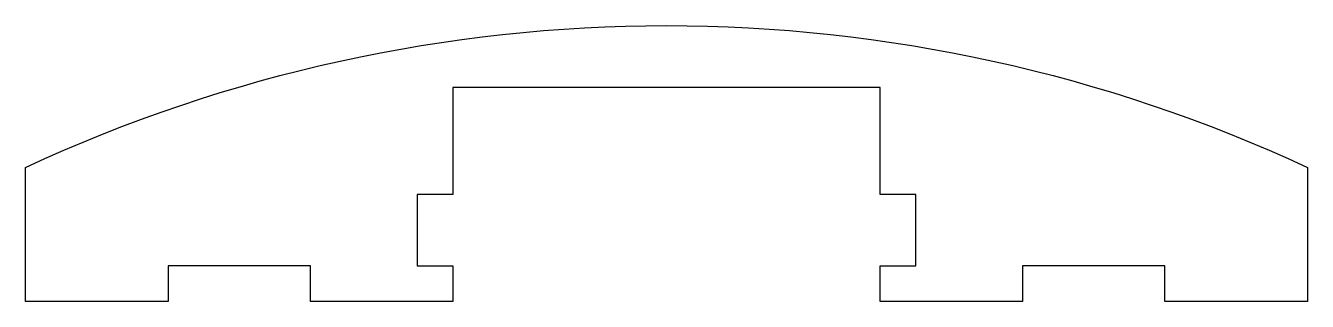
# Model space of a CAD drawing. Header units: inches. Extents: x -20.85 to -11.85, y -1.47 to 0.46.
import ezdxf

# ---------------------------------------------------------------- set-up
doc = ezdxf.new("R2010")
doc.units = ezdxf.units.IN
doc.layers.get('0').update_dxf_attribs({"linetype": 'CONTINUOUS'})

msp = doc.modelspace()

# ---------------------------------------------------------------- linework, layer by layer
msp.add_lwpolyline([(-17.8487, -0.7198), (-18.0987, -0.7198), (-18.0987, -1.2198), (-17.8487, -1.2198), (-17.8487, -1.4698), (-18.8487, -1.4698), (-18.8487, -1.2198), (-19.8487, -1.2198), (-19.8487, -1.4698), (-20.8487, -1.4698), (-20.8487, -0.5297, -0.220869), (-11.8487, -0.5297), (-11.8487, -1.4698), (-12.8487, -1.4698), (-12.8487, -1.2198), (-13.8487, -1.2198), (-13.8487, -1.4698), (-14.8487, -1.4698), (-14.8487, -1.2198), (-14.5987, -1.2198), (-14.5987, -0.7198), (-14.8487, -0.7198), (-14.8487, 0.0302), (-17.8487, 0.0302)], format="xyb", close=True)

doc.saveas('drawing.dxf')
